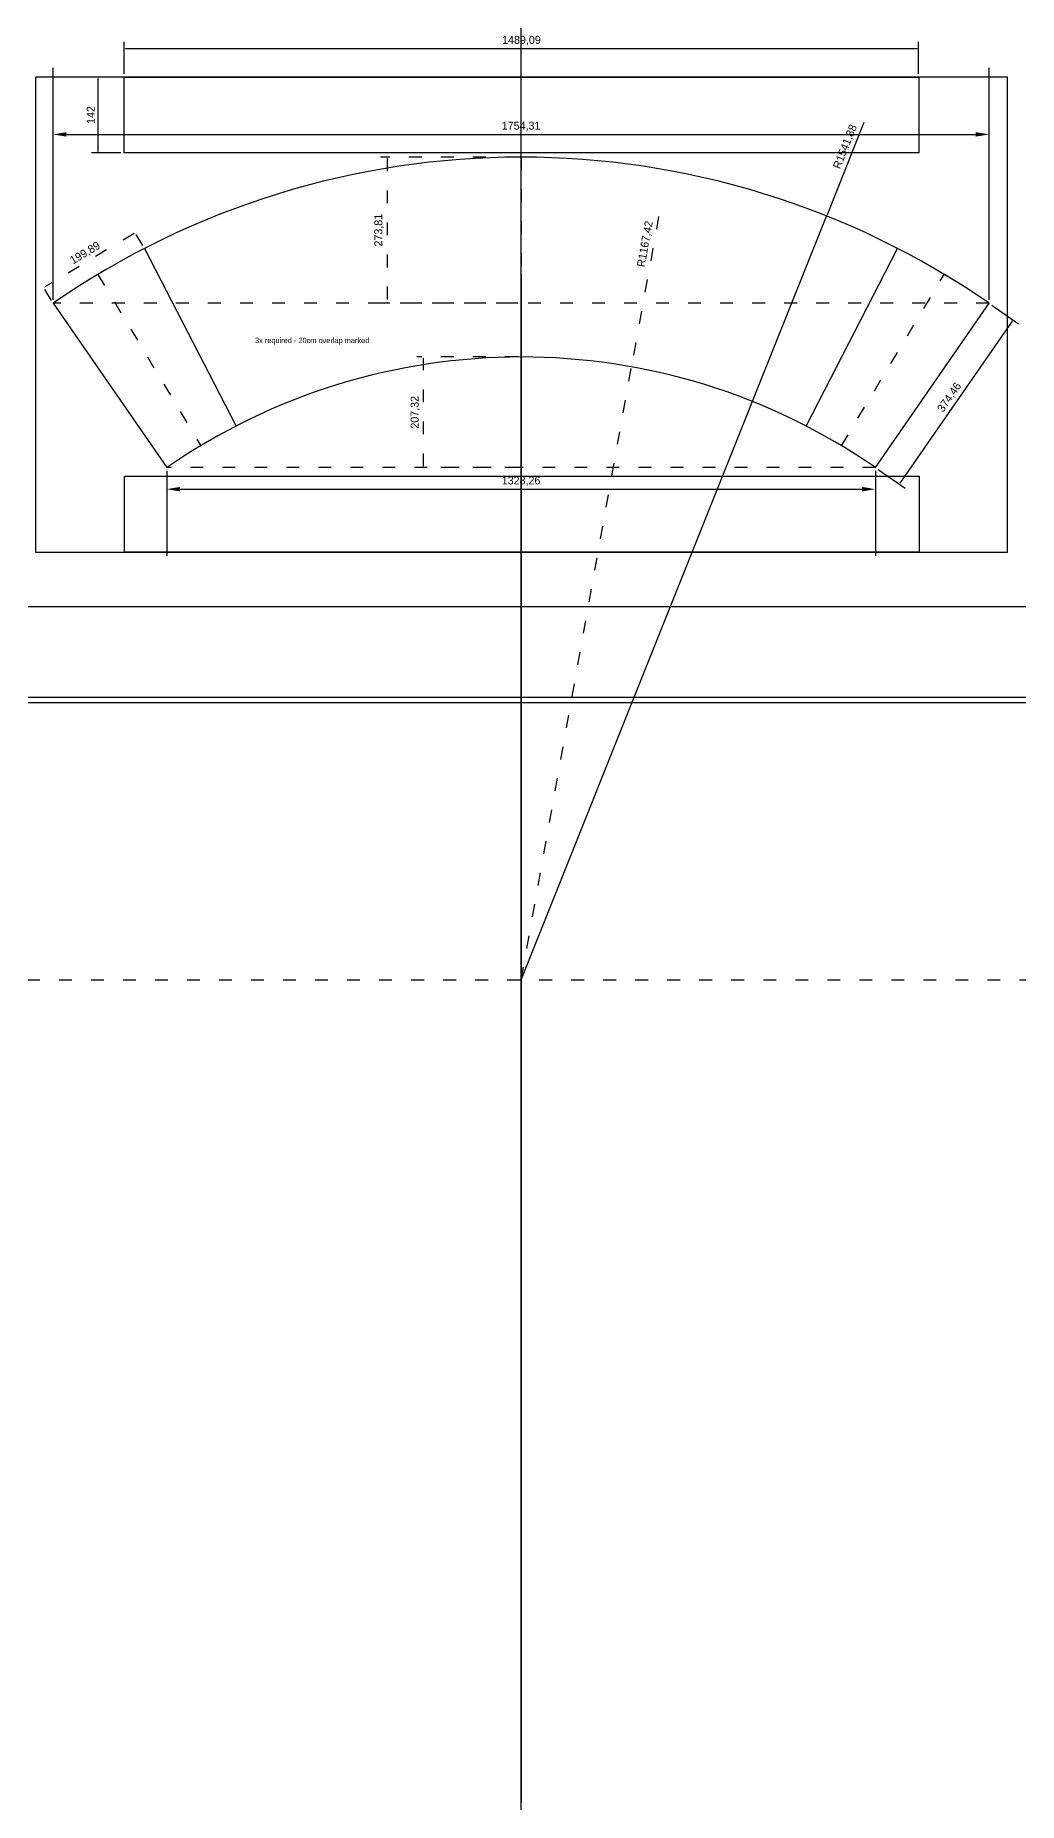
# Model space of a CAD drawing. Extents: x -926 to 11605, y -7542 to 926.
# Drawn here: x 4919 to 6762, y -7542 to -4230 of the extents above; entities that cross this region are included whole.
import ezdxf

# ---------------------------------------------------------------- set-up
doc = ezdxf.new("R2010")
doc.units = 0
doc.header["$LTSCALE"] = 2
doc.linetypes.add('ACAD_ISO03W100', pattern=[30, 12, -18])
doc.layers.get('0').update_dxf_attribs({"linetype": 'CONTINUOUS'})
doc.layers.get('DEFPOINTS').update_dxf_attribs({"linetype": 'CONTINUOUS'})
for name, color, linetype in [('BARREL', 5, 'CONTINUOUS'), ('CONSTRUCTION', 2, 'CONTINUOUS'), ('DIMS', 4, 'CONTINUOUS'), ('PATTERN', 1, 'CONTINUOUS')]:
    doc.layers.add(name, color=color, linetype=linetype)
doc.dimstyles.new('ISO-25', dxfattribs={"dimtxt": 2.5, "dimasz": 2.5, "dimexe": 1.25, "dimexo": 0.625, "dimtad": 1, "dimtxsty": 'STANDARD', "dimcen": 2.5, "dimazin": 3, "dimtfac": 1, "dimtmove": 0, "dimatfit": 3})

# ---------------------------------------------------------------- blocks, each defined once
blk = doc.blocks.new('*D37')
at = {"layer": 'DEFPOINTS', "color": 0}
for p in [(5165.2, -5039.9), (6493.5, -5039.9), (6493.5, -5080.3)]:
    blk.add_point(p, dxfattribs=at)
at = {"layer": 'DIMS', "color": 0}
for p, q in [((5165.2, -5046.1), (5165.2, -5205.3)), ((6493.5, -5046.1), (6493.5, -5205.3)), ((5190.2, -5080.3), (6468.5, -5080.3))]:
    blk.add_line(p, q, dxfattribs=at)
for points in [[(5190.2, -5076.1), (5190.2, -5084.5), (5165.2, -5080.3)], [(6468.5, -5076.1), (6468.5, -5084.5), (6493.5, -5080.3)]]:
    blk.add_solid(points, dxfattribs=at)
at = {"layer": 'DIMS', "color": 0, "insert": (5829.3, -5065.3), "char_height": 15, "attachment_point": 5}
blk.add_mtext('1328,26', dxfattribs=at)
blk = doc.blocks.new('*D38')
at = {"layer": 'DEFPOINTS', "color": 0}
for p in [(6706.5, -4415.5), (4952.2, -4731.9), (6706.5, -4731.9)]:
    blk.add_point(p, dxfattribs=at)
at = {"layer": 'DIMS', "color": 0}
for p, q in [((4952.2, -4725.7), (4952.2, -4290.5)), ((6706.5, -4725.7), (6706.5, -4290.5)), ((4977.2, -4415.5), (6681.5, -4415.5))]:
    blk.add_line(p, q, dxfattribs=at)
for points in [[(4977.2, -4411.3), (4977.2, -4419.6), (4952.2, -4415.5)], [(6681.5, -4411.3), (6681.5, -4419.6), (6706.5, -4415.5)]]:
    blk.add_solid(points, dxfattribs=at)
at = {"layer": 'DIMS', "color": 0, "insert": (5829.3, -4400.5), "char_height": 15, "attachment_point": 5}
blk.add_mtext('1754,31', dxfattribs=at)
blk = doc.blocks.new('*D39')
at = {"layer": 'DEFPOINTS', "color": 0}
for p in [(6706.5, -4731.9), (6751.6, -4763.2), (6493.5, -5039.9)]:
    blk.add_point(p, dxfattribs=at)
at = {"layer": 'DIMS', "color": 0}
for p, q in [((6711.6, -4735.5), (6761.9, -4770.3)), ((6540, -5069.1), (6750.2, -4765.2)), ((6498.6, -5043.5), (6548.9, -5078.2))]:
    blk.add_line(p, q, dxfattribs=at)
for points in [[(6749.9, -4765), (6750.6, -4765.5), (6751.6, -4763.2)], [(6539.7, -5068.8), (6540.4, -5069.3), (6538.6, -5071.1)]]:
    blk.add_solid(points, dxfattribs=at)
at = {"layer": 'DIMS', "color": 0, "insert": (6632.8, -4908.6), "char_height": 15, "attachment_point": 5, "rotation": 55.3273}
blk.add_mtext('374,46', dxfattribs=at)
blk = doc.blocks.new('*D40')
at = {"layer": 'DEFPOINTS', "color": 0, "linetype": 'ACAD_ISO03W100'}
for p in [(5829.3, -4458.1), (5578.2, -4731.9), (5829.3, -4731.9)]:
    blk.add_point(p, dxfattribs=at)
at = {"layer": 'DIMS', "color": 0, "linetype": 'ACAD_ISO03W100'}
for p, q in [((5823.1, -4458.1), (5565.7, -4458.1)), ((5578.2, -4460.6), (5578.2, -4729.4)), ((5823.1, -4731.9), (5565.7, -4731.9))]:
    blk.add_line(p, q, dxfattribs=at)
for points in [[(5577.8, -4460.6), (5578.6, -4460.6), (5578.2, -4458.1)], [(5577.8, -4729.4), (5578.6, -4729.4), (5578.2, -4731.9)]]:
    blk.add_solid(points, dxfattribs=at)
at = {"layer": 'DIMS', "color": 0, "linetype": 'ACAD_ISO03W100', "insert": (5563.2, -4595), "char_height": 15, "attachment_point": 5, "rotation": 90}
blk.add_mtext('273,81', dxfattribs=at)
blk = doc.blocks.new('*D41')
at = {"layer": 'DEFPOINTS', "color": 0, "linetype": 'ACAD_ISO03W100'}
for p in [(5646.2, -4832.6), (5829.3, -4832.6), (5829.3, -5039.9)]:
    blk.add_point(p, dxfattribs=at)
at = {"layer": 'DIMS', "color": 0, "linetype": 'ACAD_ISO03W100'}
for p, q in [((5823.1, -4832.6), (5633.7, -4832.6)), ((5646.2, -5037.4), (5646.2, -4835.1)), ((5823.1, -5039.9), (5633.7, -5039.9))]:
    blk.add_line(p, q, dxfattribs=at)
for points in [[(5645.8, -4835.1), (5646.6, -4835.1), (5646.2, -4832.6)], [(5645.8, -5037.4), (5646.6, -5037.4), (5646.2, -5039.9)]]:
    blk.add_solid(points, dxfattribs=at)
at = {"layer": 'DIMS', "color": 0, "linetype": 'ACAD_ISO03W100', "insert": (5631.2, -4936.2), "char_height": 15, "attachment_point": 5, "rotation": 90}
blk.add_mtext('207,32', dxfattribs=at)
blk = doc.blocks.new('*D42')
at = {"layer": 'DEFPOINTS', "color": 0, "linetype": 'ACAD_ISO03W100'}
for p in [(5123.6, -4629.1), (4934.6, -4702.7), (4952.2, -4731.9)]:
    blk.add_point(p, dxfattribs=at)
at = {"layer": 'DIMS', "color": 0, "linetype": 'ACAD_ISO03W100'}
for p, q in [((5103.9, -4601.1), (4936.8, -4701.4)), ((5120.4, -4623.8), (5099.6, -4589.1)), ((4949, -4726.6), (4928.2, -4691.9))]:
    blk.add_line(p, q, dxfattribs=at)
for points in [[(5103.7, -4600.8), (5104.1, -4601.5), (5106, -4599.8)], [(4936.6, -4701), (4937, -4701.7), (4934.6, -4702.7)]]:
    blk.add_solid(points, dxfattribs=at)
at = {"layer": 'DIMS', "color": 0, "linetype": 'ACAD_ISO03W100', "insert": (5012.6, -4638.4), "char_height": 15, "attachment_point": 5, "rotation": 30.956}
blk.add_mtext('199,89', dxfattribs=at)
blk = doc.blocks.new('*D43')
at = {"layer": 'DEFPOINTS', "color": 0}
for p in [(6401.9, -4568.4), (5829.3, -6000)]:
    blk.add_point(p, dxfattribs=at)
at = {"layer": 'DIMS', "color": 0}
for p, q in [((6471.9, -4393.3), (6402.8, -4566)), ((5829.3, -6000), (6401.9, -4568.4))]:
    blk.add_line(p, q, dxfattribs=at)
blk.add_solid([(6402.4, -4565.9), (6403.2, -4566.2), (6401.9, -4568.4)], dxfattribs=at)
at = {"layer": 'DIMS', "color": 0, "insert": (6437.5, -4438.8), "char_height": 15, "attachment_point": 5, "rotation": 68.203}
blk.add_mtext('R1541,88', dxfattribs=at)
blk = doc.blocks.new('*D44')
at = {"layer": 'DEFPOINTS', "color": 0, "linetype": 'ACAD_ISO03W100'}
for p in [(6036.4, -4851.1), (5829.3, -6000)]:
    blk.add_point(p, dxfattribs=at)
at = {"layer": 'DIMS', "color": 0, "linetype": 'ACAD_ISO03W100'}
for p, q in [((6087.1, -4569.5), (6036.8, -4848.6)), ((5829.3, -6000), (6036.4, -4851.1))]:
    blk.add_line(p, q, dxfattribs=at)
blk.add_solid([(6036.4, -4848.6), (6037.2, -4848.7), (6036.4, -4851.1)], dxfattribs=at)
at = {"layer": 'DIMS', "color": 0, "linetype": 'ACAD_ISO03W100', "insert": (6062.6, -4621), "char_height": 15, "attachment_point": 5, "rotation": 79.7846}
blk.add_mtext('R1167,42', dxfattribs=at)
blk = doc.blocks.new('*D65')
at = {"layer": 'DEFPOINTS', "color": 0}
for p in [(5036.7, -4308.1), (5085.4, -4308.1), (5085.4, -4450.1)]:
    blk.add_point(p, dxfattribs=at)
at = {"layer": 'DIMS', "color": 0}
for p, q in [((5079.2, -4308.1), (5024.2, -4308.1)), ((5036.7, -4447.6), (5036.7, -4310.6)), ((5079.2, -4450.1), (5024.2, -4450.1))]:
    blk.add_line(p, q, dxfattribs=at)
for points in [[(5036.3, -4310.6), (5037.1, -4310.6), (5036.7, -4308.1)], [(5036.3, -4447.6), (5037.1, -4447.6), (5036.7, -4450.1)]]:
    blk.add_solid(points, dxfattribs=at)
at = {"layer": 'DIMS', "color": 0, "insert": (5022.9, -4379.1), "char_height": 15, "attachment_point": 5, "rotation": 90}
blk.add_mtext('142', dxfattribs=at)
blk = doc.blocks.new('*D66')
at = {"layer": 'DEFPOINTS', "color": 0}
for p in [(6574.5, -4254.7), (5085.4, -4308.1), (6574.5, -4308.1)]:
    blk.add_point(p, dxfattribs=at)
at = {"layer": 'DIMS', "color": 0}
for p, q in [((5085.4, -4301.9), (5085.4, -4242.2)), ((5087.9, -4254.7), (6572, -4254.7)), ((6574.5, -4301.9), (6574.5, -4242.2))]:
    blk.add_line(p, q, dxfattribs=at)
for points in [[(5087.9, -4254.2), (5087.9, -4255.1), (5085.4, -4254.7)], [(6572, -4254.2), (6572, -4255.1), (6574.5, -4254.7)]]:
    blk.add_solid(points, dxfattribs=at)
at = {"layer": 'DIMS', "color": 0, "insert": (5830, -4239.7), "char_height": 15, "attachment_point": 5}
blk.add_mtext('1489,09', dxfattribs=at)

msp = doc.modelspace()

# ---------------------------------------------------------------- linework, layer by layer
at = {"color": 3, "linetype": 'ACAD_ISO03W100'}
for p, q in [((5829.342, -4458.118), (5829.342, -4731.932)), ((5829.342, -4832.58), (5829.342, -5039.896))]:
    msp.add_line(p, q, dxfattribs=at)
for p, q in [((5829.342, -4677.74), (5829.342, -6000)), ((5829.342, -6000), (5829.342, -7541.88))]:
    msp.add_line(p, q)
at = {"layer": 'BARREL'}
msp.add_lwpolyline([(4918.907, -5198.118), (6741.027, -5198.118), (6741.027, -4308.118), (4918.907, -4308.118)], close=True, dxfattribs=at)
msp.add_lwpolyline([(4918.907, -5198.118), (6741.027, -5198.118), (6741.027, -4308.118), (4918.907, -4308.118)], close=True, dxfattribs=at)
at = {"layer": 'CONSTRUCTION', "color": 2}
for p, direction in [((5829.342, -6000), (0, 1)), ((0, -5300), (1, 0)), ((0, -5480), (1, 0))]:
    msp.add_xline(p, direction, dxfattribs=at)
at = {"layer": 'CONSTRUCTION'}
msp.add_xline((0, -5470), (1, 0), dxfattribs=at)
at = {"layer": 'CONSTRUCTION', "color": 2, "linetype": 'ACAD_ISO03W100'}
msp.add_xline((0, -6000), (1, 0), dxfattribs=at)
at = {"layer": 'DIMS'}
for p, q in [((5123.607, -4629.11), (5295.003, -4962.045)), ((6363.682, -4962.045), (6535.077, -4629.11))]:
    msp.add_line(p, q, dxfattribs=at)
at = {"layer": 'DIMS', "linetype": 'ACAD_ISO03W100'}
for p, q in [((5036.228, -4677.74), (5228.844, -4998.865)), ((6429.84, -4998.865), (6622.456, -4677.74)), ((6706.499, -4731.932), (4952.185, -4731.932)), ((6493.473, -5039.896), (5165.212, -5039.896))]:
    msp.add_line(p, q, dxfattribs=at)
at = {"layer": 'PATTERN'}
for p, q in [((4952.185, -4731.932), (5165.212, -5039.896)), ((6493.473, -5039.896), (6706.499, -4731.932))]:
    msp.add_line(p, q, dxfattribs=at)
for points in [[(5085.425, -4308.118), (6574.51, -4308.118), (6574.51, -4450.118), (5085.425, -4450.118)], [(5086.05, -5056.118), (6575.135, -5056.118), (6575.135, -5198.118), (5086.05, -5198.118)]]:
    msp.add_lwpolyline(points, close=True, dxfattribs=at)
for radius in [1541.882, 1167.42]:
    msp.add_arc((5829.342, -6000), radius, 55.327341, 124.672659, dxfattribs=at)

# ---------------------------------------------------------------- texts
at = {"color": 3}
msp.add_text('3x required - 20cm overlap marked', height=10, dxfattribs=at).set_placement((5330.67, -4806.559))

# ---------------------------------------------------------------- dimensions: what is measured, and where the dimension line sits
at = {"layer": 'DIMS'}
for base, p1, p2, override, picture, middle in [((6574.5101, -4254.6552), (5085.4246, -4308.1175), (6574.5101, -4308.1175), {"dimtxt": 15, "dimexe": 12.5, "dimexo": 6.25, "dimgap": 6.25, "dimdsep": 44}, '*D66', (5829.9674, -4239.6552)), ((6706.499, -4415.481), (4952.185, -4731.932), (6706.499, -4731.932), {"dimtxt": 15, "dimasz": 25, "dimexe": 125, "dimexo": 6.25, "dimgap": 6.25, "dimdsep": 44}, '*D38', (5829.342, -4400.481)), ((6493.473, -5080.306), (5165.212, -5039.896), (6493.473, -5039.896), {"dimtxt": 15, "dimasz": 25, "dimexe": 125, "dimexo": 6.25, "dimgap": 6.25, "dimdsep": 44}, '*D37', (5829.342, -5065.306))]:
    dim = msp.add_linear_dim(base=base, p1=p1, p2=p2, dimstyle='ISO-25', override=override, dxfattribs=at)
    dim.commit()
    dim.dimension.update_dxf_attribs({"geometry": picture, "text_midpoint": middle})
dim = msp.add_linear_dim(base=(5036.686, -4308.118), p1=(5085.425, -4450.118), p2=(5085.425, -4308.118), angle=90, dimstyle='ISO-25', override={"dimtxt": 15, "dimexe": 12.5, "dimexo": 6.25, "dimgap": 6.25, "dimdsep": 44}, dxfattribs=at)
dim.commit()
dim.dimension.update_dxf_attribs({"geometry": '*D65', "text_midpoint": (5022.936, -4379.117)})
dim = msp.add_radius_dim(center=(5829.342, -6000), mpoint=(6401.873, -4568.354), dimstyle='ISO-25', override={"dimtxt": 15, "dimexe": 12.5, "dimexo": 6.25, "dimgap": 6.25, "dimdsep": 44}, dxfattribs=at)
dim.commit()
dim.dimension.update_dxf_attribs({"geometry": '*D43', "text_midpoint": (6451.451, -4444.379), "dimtype": 164})
at = {"layer": 'DIMS', "linetype": 'ACAD_ISO03W100'}
for base, p1, p2, picture, middle in [((5578.212, -4731.932), (5829.342, -4458.118), (5829.342, -4731.932), '*D40', (5563.212, -4595.025)), ((5646.195, -4832.58), (5829.342, -5039.896), (5829.342, -4832.58), '*D41', (5631.195, -4936.238))]:
    dim = msp.add_linear_dim(base=base, p1=p1, p2=p2, angle=90, dimstyle='ISO-25', override={"dimtxt": 15, "dimexe": 12.5, "dimexo": 6.25, "dimgap": 6.25, "dimdsep": 44}, dxfattribs=at)
    dim.commit()
    dim.dimension.update_dxf_attribs({"geometry": picture, "text_midpoint": middle})
dim = msp.add_radius_dim(center=(5829.342, -6000), mpoint=(6036.383, -4851.086), dimstyle='ISO-25', override={"dimtxt": 15, "dimexe": 12.5, "dimexo": 6.25, "dimgap": 6.25, "dimdsep": 44}, dxfattribs=at)
dim.commit()
dim.dimension.update_dxf_attribs({"geometry": '*D44', "text_midpoint": (6077.373, -4623.629), "dimtype": 164})
dim = msp.add_aligned_dim(p1=(5123.607, -4629.11), p2=(4952.185, -4731.932), distance=-34.144, dimstyle='ISO-25', override={"dimtxt": 15, "dimexe": 12.5, "dimexo": 6.25, "dimgap": 6.25, "dimdsep": 44}, dxfattribs=at)
dim.commit()
dim.dimension.update_dxf_attribs({"geometry": '*D42', "text_midpoint": (5012.618, -4638.377)})
at = {"layer": 'DIMS'}
dim = msp.add_aligned_dim(p1=(6493.473, -5039.896), p2=(6706.499, -4731.932), distance=-54.89, dimstyle='ISO-25', override={"dimtxt": 15, "dimexe": 12.5, "dimexo": 6.25, "dimgap": 6.25, "dimdsep": 44}, dxfattribs=at)
dim.commit()
dim.dimension.update_dxf_attribs({"geometry": '*D39', "text_midpoint": (6632.792, -4908.606)})

doc.saveas('drawing.dxf')
